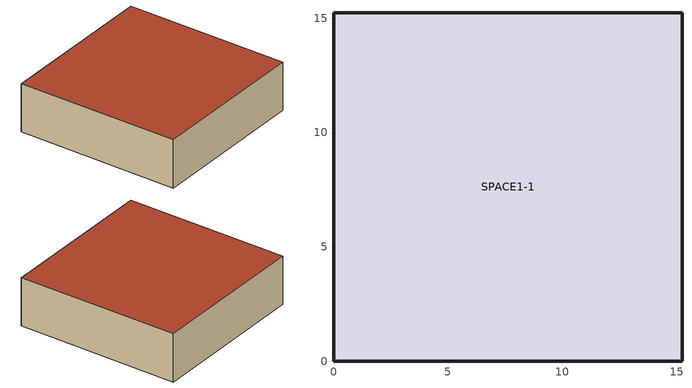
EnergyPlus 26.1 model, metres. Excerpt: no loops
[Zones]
SPACE1-1
 floor ground (FLOOR): 15.24,0 0,0 0,15.24 15.24,15.24 z0
 wall outside (ext-walls): 0,0 15.24,0 15.24,15.24 0,15.24 0,0 z0:4.57
 roof outside (ROOF19): 0,15.24 0,0 15.24,0 15.24,15.24 z4.57
[Building]
Simple One Zone (Wireframe DXF): Loads convergence tolerance value=0.04; Maximum number of warmup days=30; Minimum number of warmup days=6; North axis=0; Solar distribution=MinimalShadowing; Temperature convergence tolerance value=0.004; Terrain=Suburbs
[Site:GroundTemperature:BuildingSurface]
18.89, 18.92, 19.02, 19.12, 19.21, 19.23, 19.07, 19.32, 19.09, 19.21, 19.13, 18.96
[Site:GroundTemperature:Deep]
16.5, 16.5, 16.5, 16.5, 16.5, 16.5, 16.5, 16.5, 16.5, 16.5, 16.5, 16.5
[Site:GroundTemperature:Undisturbed:KusudaAchenbach]
Vertical Ground Heat Exchanger Ground Temps: 3.2, 13.375, 8, 920, 2551.09, 0.692626
[Site:Location]
Denver Centennial CO USA WMO=724666: Elevation=1793; Latitude=39.57; Longitude=-104.85; Time zone=-7
[SizingPeriod:DesignDay] Barometric pressure=81560; Day of month=21; Daylight saving time indicator=No; Humidity condition type=WetBulb; Rain indicator=No; Snow indicator=No; Solar model indicator=ASHRAEClearSky
Name | Daily dry bulb temperature range | Day type | Maximum dry bulb temperature | Month | Sky clearness | Wetbulb or dewpoint at maximum dry bulb | Wind direction | Wind speed
Denver Centennial Ann Clg 1% Condns DB=>MWB | 15.2 | SummerDesignDay | 32 | 7 | 1 | 15.5 | 0 | 4.9
Denver Centennial Ann Htg 99.6% Condns DB | 0 | WinterDesignDay | -18.8 | 12 | 0 | -18.8 | 340 | 3
[Construction]
FLOOR: C5 - 4 IN HW CONCRETE
ROOF19: R19LAYER
ext-walls: 1IN Stucco, 8IN Concrete HW, Wall Insulation [5], 1/2IN Gypsum
[Material] Thermal absorptance=0.9
Name | Conductivity | Density | Roughness | Solar absorptance | Specific heat | Thickness | Visible absorptance
1/2IN Gypsum | 0.16 | 784.9 | Smooth | 0.92 | 830 | 0.0127 | 0.92
1IN Stucco | 0.6918 | 1858 | Smooth | 0.92 | 837 | 0.0253 | 0.92
8IN Concrete HW | 1.7296 | 2243 | MediumRough | 0.65 | 837 | 0.2033 | 0.65
C5 - 4 IN HW CONCRETE | 1.729577 | 2242.585 | MediumRough | 0.65 | 836.8 | 0.101498 | 0.65
Wall Insulation [5] | 0.0432 | 91 | MediumRough | 0.5 | 837 | 0.0453 | 0.5
[Material:NoMass]
R19LAYER: Roughness=Rough; Solar absorptance=0.75; Thermal absorptance=0.9; Thermal resistance=3.344; Visible absorptance=0.75
[AvailabilityManager:Scheduled]
Outdoor Air 1 Avail: Schedule=FanAndCoilAvailSched
[ElectricEquipment]
SPACE1-1_MiscPlug_Equip: Design level=207.7352; Design level calculation method=EquipmentLevel; End use subcategory=MiscPlug; Fraction latent=0; Fraction lost=0; Fraction radiant=0.5; Schedule=BLDG_EQUIP_SCH; Zone or zonelist or space or spacelist=SPACE1-1
[GroundHeatExchanger:ResponseFactors]
Vertical Ground Heat Exchanger g-functions: G function reference ratio=0.0005; G function g value 1=-0.348322; G function ln t ts value 1=-15.2996; G function g value 2=0.022208; G function ln t ts value 2=-14.201; G function g value 3=0.412345; G function ln t ts value 3=-13.2202; G function g value 4=0.867498; G function ln t ts value 4=-12.2086; G function g value 5=1.357839; G function ln t ts value 5=-11.1888; G function g value 6=1.852024; G function ln t ts value 6=-10.1816; G function g value 7=2.345656; G function ln t ts value 7=-9.1815; G function g value 8=2.593958; G function ln t ts value 8=-8.6809; G function g value 9=2.679; G function ln t ts value 9=-8.5; G function g value 10=3.023; G function ln t ts value 10=-7.8; G function g value 11=3.32; G function ln t ts value 11=-7.2; G function g value 12=3.681; G function ln t ts value 12=-6.5; G function g value 13=4.071; G function ln t ts value 13=-5.9; G function g value 14=4.828; G function ln t ts value 14=-5.2; G function g value 15=6.253; G function ln t ts value 15=-4.5; G function g value 16=7.894; G function ln t ts value 16=-3.963; G function g value 17=11.82; G function ln t ts value 17=-3.27; G function g value 18=15.117; G function ln t ts value 18=-2.864; G function g value 19=18.006; G function ln t ts value 19=-2.577; G function g value 20=22.887; G function ln t ts value 20=-2.171; G function g value 21=26.924; G function ln t ts value 21=-1.884; G function g value 22=38.004; G function ln t ts value 22=-1.191; G function g value 23=49.919; G function ln t ts value 23=-0.497; G function g value 24=53.407; G function ln t ts value 24=-0.274; G function g value 25=56.632; G function ln t ts value 25=-0.051; G function g value 26=59.825; G function ln t ts value 26=0.196; G function g value 27=62.349; G function ln t ts value 27=0.419; G function g value 28=64.524; G function ln t ts value 28=0.642; G function g value 29=66.412; G function ln t ts value 29=0.873; G function g value 30=67.993; G function ln t ts value 30=1.112; G function g value 31=69.162; G function ln t ts value 31=1.335; G function g value 32=70.476; G function ln t ts value 32=1.679; G function g value 33=71.361; G function ln t ts value 33=2.028; G function g value 34=71.79; G function ln t ts value 34=2.275; G function g value 35=72.511; G function ln t ts value 35=3.003; Ghe vertical properties object=Vertical Ground Heat Exchanger Props; Number of boreholes=24
[GroundHeatExchanger:System]
Vertical Ground Heat Exchanger: Design flow rate=0.00033; Ghe vertical responsefactors object=Vertical Ground Heat Exchanger g-functions; Ground thermal conductivity=0.692626; Ground thermal heat capacity=2.347e+06; Undisturbed ground temperature model=Vertical Ground Heat Exchanger Ground Temps; Undisturbed ground temperature model type=Site:GroundTemperature:Undisturbed:KusudaAchenbach
[GroundHeatExchanger:Vertical:Properties]
Vertical Ground Heat Exchanger Props: Borehole diameter=0.127016; Borehole length=76.2; Depth of top of borehole=1; Grout thermal conductivity=0.692626; Grout thermal heat capacity=3.9e+06; Pipe outer diameter=0.0266667; Pipe thermal conductivity=0.391312; Pipe thermal heat capacity=1.542e+06; Pipe thickness=0.00241285; U tube distance=0.051225
[Lights]
SPACE1-1 Lights: Design level calculation method=LightingLevel; End use subcategory=GeneralLights; Fraction radiant=0.59; Fraction replaceable=0; Fraction visible=0.2; Lighting level=284; Return air fraction=0; Schedule=LIGHTS-1; Zone or zonelist or space or spacelist=SPACE1-1
[People]
SPACE1-1 PEOPLE: Activity level schedule=Activity Sch; Air velocity schedule=Air Velo Sch; Carbon dioxide generation rate=3.82e-08; Clothing insulation calculation method=ClothingInsulationSchedule; Clothing insulation schedule=Clothing Sch; Fraction radiant=0.3; Mean radiant temperature calculation type=EnclosureAveraged; Number of people=5; Number of people calculation method=People; Number of people schedule=OFFICE OCCUPANCY; Thermal comfort model 1 type=Fanger; Work efficiency schedule=Work Eff Sch; Zone or zonelist or space or spacelist=SPACE1-1
[Zone]
SPACE1-1: Ceiling height=Autocalculate; Multiplier=1; Type=1; Volume=Autocalculate
[Schedule:Compact]
Activity Sch: Through: 12/31, For: AllDays, Until: 24:00, 131.8
Air Velo Sch: Through: 12/31, For: AllDays, Until: 24:00, 0.137
BLDG_EQUIP_SCH: Through: 12/31, For: Weekdays, Until: 08:00, 0.4, Until: 12:00, 0.9, Until: 13:00, 0.8, Until: 17:00, 0.9, Until: 18:00, 0.5, Until: 24:00, 0.4, For: SummerDesignDay, Until: 24:00, 1, For: Saturday, Until: 06:00, 0.3, Until: 08:00, 0.4, Until: 12:00, 0.5, Until: 17:00, 0.35, Until: 24:00, 0.3, For: WinterDesignDay, Until: 24:00, 0, For: Sunday Holidays AllOtherDays, Until: 24:00, 0.3
Clothing Sch; FanAndCoilAvailSched: Through: 12/31, For: AllDays, Until: 24:00, 1
LIGHTS-1: Through: 12/31, For: Weekdays SummerDesignDay WinterDesignDay, Until: 9:00, 0.05, Until: 10:00, 0.9, Until: 11:00, 0.95, Until: 12:00, 1, Until: 13:00, 0.95, Until: 14:00, 0.8, Until: 15:00, 0.9, Until: 17:00, 1, Until: 24:00, 0.05, For: AllOtherDays, Until: 24:00, 0.05
OFFICE OCCUPANCY: Through: 12/31, For: WeekDays SummerDesignDay, Until: 6:00, 0, Until: 7:00, 0.1, Until: 8:00, 0.5, Until: 12:00, 1, Until: 13:00, 0.5, Until: 16:00, 1, Until: 17:00, 0.5, Until: 18:00, 0.1, Until: 24:00, 0, For: AllOtherDays, Until: 24:00, 0
Work Eff Sch: Through: 12/31, For: AllDays, Until: 24:00, 0
